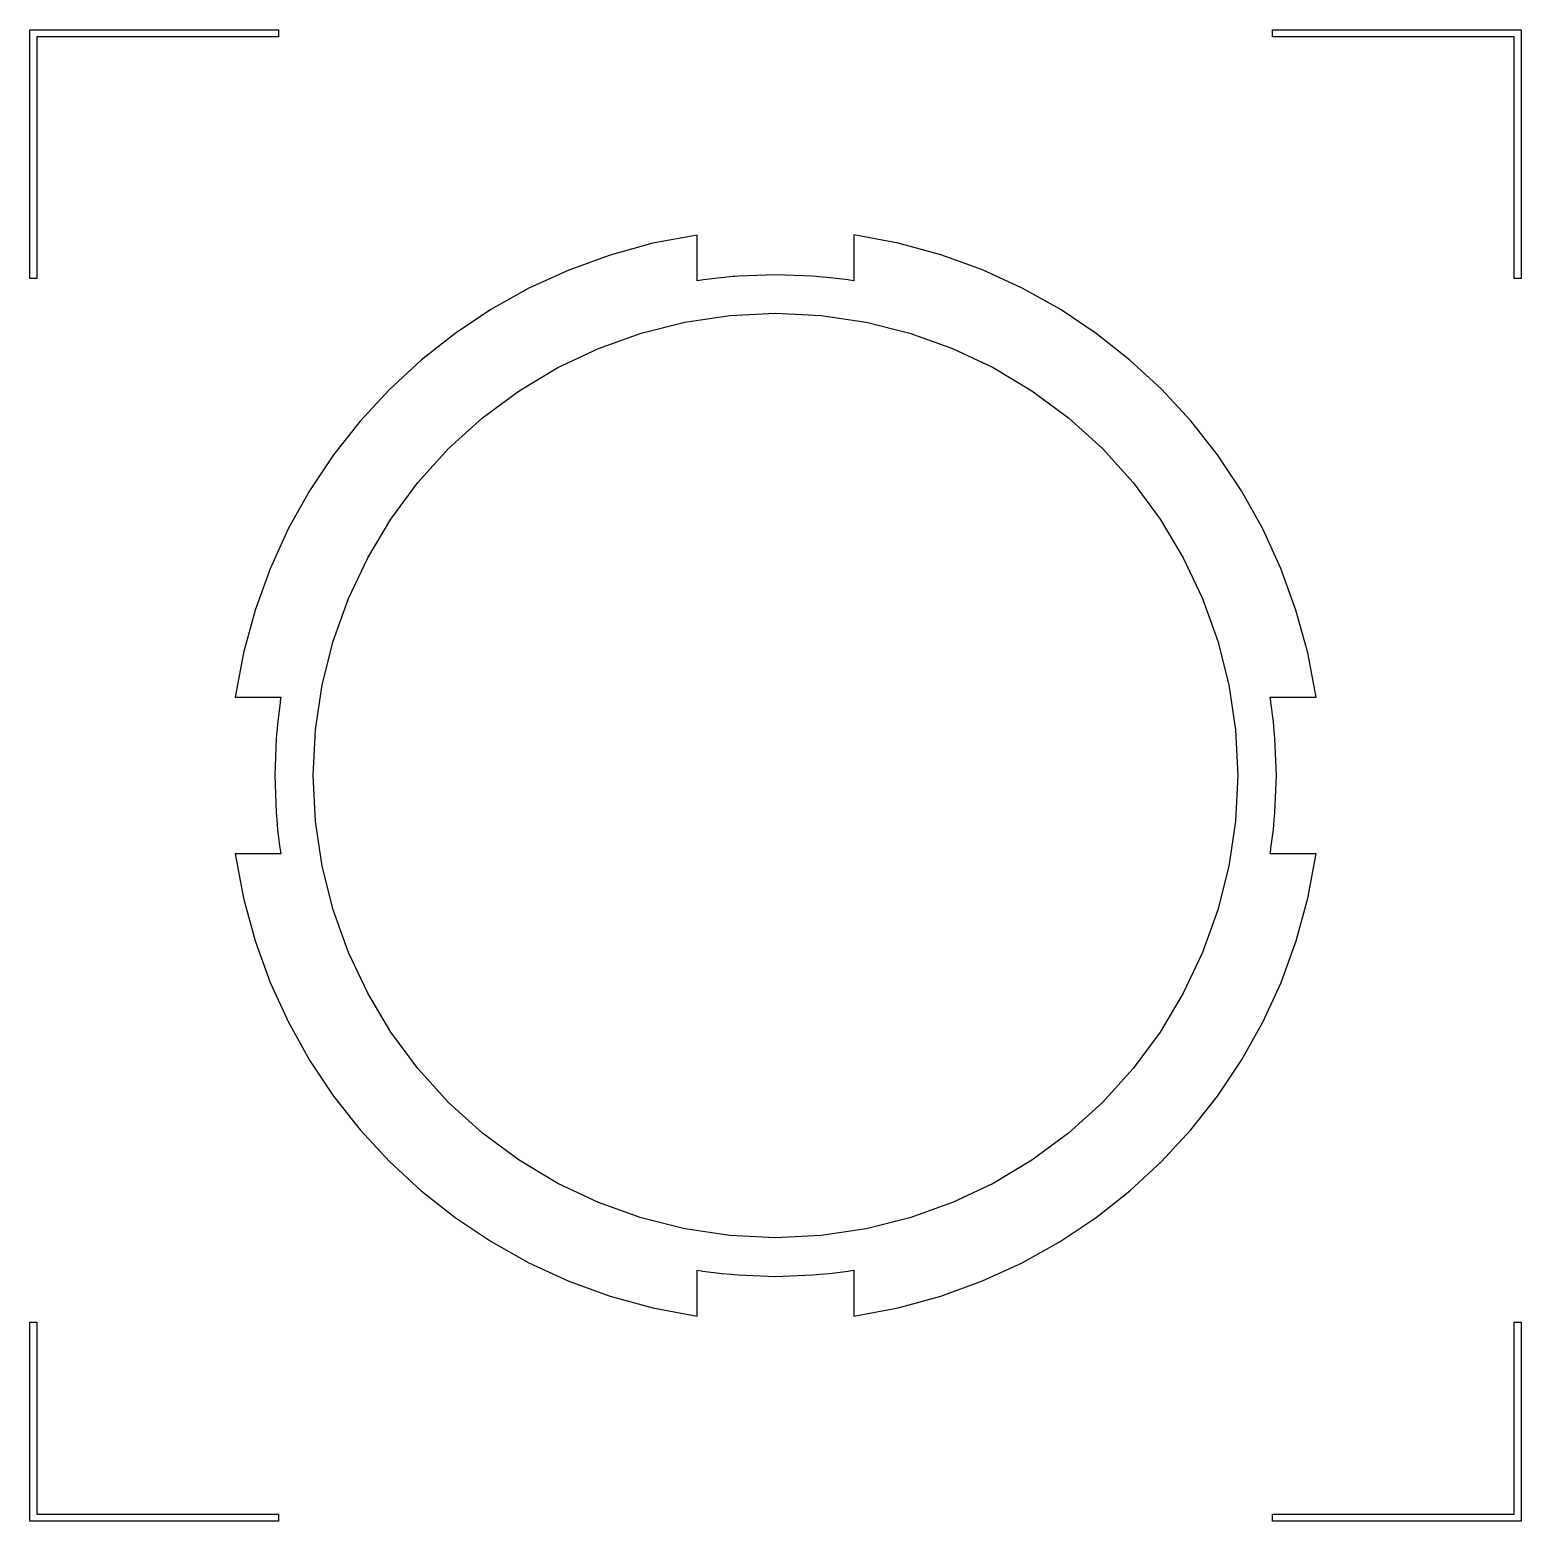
# Model space of a CAD drawing. Extents: x 0 to 6, y 0 to 6.
import ezdxf

# ---------------------------------------------------------------- set-up
doc = ezdxf.new("R2010")
doc.units = 0
doc.layers.add('Layer_1', color=7, linetype='CONTINUOUS')

msp = doc.modelspace()

# ---------------------------------------------------------------- linework, layer by layer
at = {"layer": 'Layer_1', "color": 7}
for points in [[(1.000015, 5.999999), (1.000015, 5.971613), (0.028332, 5.971613), (0.028332, 4.999984), (0, 4.999984), (0, 5.985778), (0, 5.999999), (1.000015, 5.999999), (1.000015, 5.999999)], [(5.999999, 5.999999), (5.999999, 4.999984), (5.971667, 4.999984), (5.971667, 5.971613), (4.999984, 5.971613), (4.999984, 5.999999), (5.999999, 5.999999), (5.999999, 5.999999)], [(0.028332, 0.799979), (0.028332, 0.028332), (1.000015, 0.028332), (1.000015, 0), (0, 0), (0, 0.799979), (0.028332, 0.799979), (0.028332, 0.799979)], [(5.999999, 0.799979), (5.999999, 0), (4.999984, 0), (4.999984, 0.028332), (5.971667, 0.028332), (5.971667, 0.799979), (5.999999, 0.799979), (5.999999, 0.799979)]]:
    msp.add_lwpolyline(points, close=True, dxfattribs=at)
for points in [[(3.315145, 5.17517), (3.315145, 4.990403), (3.298002, 4.992884), (3.292159, 4.9936), (3.219675, 5.002751), (3.173924, 5.006885), (3.165159, 5.007712), (3.165159, 5.007599), (3.149064, 5.008812), (3.000181, 5.014876), (2.851242, 5.008812), (2.835147, 5.007599), (2.835147, 5.007712), (2.828753, 5.007105), (2.781459, 5.002805), (2.781176, 5.002805), (2.780736, 5.002749), (2.780454, 5.002749), (2.780014, 5.002692), (2.779573, 5.002636), (2.709239, 4.993761), (2.702293, 4.992881), (2.684985, 4.990236), (2.684985, 5.174508), (2.506986, 5.141075), (2.334427, 5.093806), (2.167909, 5.033299), (2.008031, 4.960155), (1.855392, 4.874972), (1.710592, 4.778351), (1.574231, 4.670891), (1.446907, 4.553192), (1.329221, 4.425852), (1.221772, 4.289473), (1.125159, 4.144653), (1.039983, 3.991992), (0.966841, 3.832089), (0.906335, 3.665544), (0.859063, 3.492957), (0.825626, 3.314928), (1.009787, 3.314928), (1.007252, 3.297785), (1.006592, 3.291942), (0.997276, 3.218245), (0.993418, 3.176077), (0.992424, 3.164942), (0.991267, 3.148847), (0.985204, 2.999963), (0.991322, 2.85108), (0.992479, 2.834985), (0.992197, 2.834985), (0.993244, 2.823464), (0.997103, 2.782068), (1.006418, 2.70804), (1.006418, 2.707983), (1.007079, 2.702085), (1.009613, 2.684942), (0.826224, 2.684942), (0.859612, 2.506909), (0.906835, 2.334314), (0.967293, 2.167758), (1.040387, 2.007839), (1.125518, 1.855158), (1.222087, 1.710315), (1.329494, 1.573908), (1.44714, 1.446539), (1.574425, 1.328805), (1.710751, 1.221308), (1.855518, 1.124647), (2.008127, 1.039422), (2.167979, 0.966231), (2.334474, 0.905676), (2.507012, 0.858355), (2.684996, 0.824869), (2.684996, 0.992218), (2.684996, 1.009581), (2.685222, 1.009581), (2.70242, 1.0071), (2.708208, 1.006383), (2.783724, 0.996847), (2.822364, 0.99332), (2.835208, 0.992163), (2.835208, 0.992332), (2.851303, 0.991175), (3.000241, 0.985001), (3.149124, 0.99112), (3.16522, 0.992277), (3.16522, 0.992164), (3.177898, 0.993321), (3.216759, 0.996849), (3.29222, 1.006385), (3.297842, 1.007102), (3.314985, 1.009582), (3.314985, 0.825311), (3.493049, 0.858687), (3.665673, 0.90591), (3.832257, 0.966379), (3.992201, 1.039495), (4.144906, 1.124657), (4.28977, 1.221267), (4.426193, 1.328723), (4.553577, 1.446426), (4.671319, 1.573777), (4.778821, 1.710174), (4.875483, 1.855018), (4.960703, 2.007709), (5.033882, 2.167648), (5.09442, 2.334233), (5.141716, 2.506866), (5.175172, 2.684946), (4.990184, 2.684946), (4.992938, 2.70231), (4.993488, 2.70694), (4.993488, 2.70727), (4.993488, 2.707383), (5.003079, 2.78334), (5.003079, 2.783397), (5.006607, 2.822147), (5.006607, 2.822203), (5.007764, 2.834991), (5.008921, 2.851087), (5.01504, 2.99997), (5.008977, 3.148853), (5.007763, 3.164949), (5.006659, 3.177351), (5.006659, 3.177408), (5.003077, 3.216875), (4.99343, 3.293053), (4.99343, 3.293109), (4.992934, 3.297298), (4.989737, 3.314937), (4.989793, 3.314937), (5.174615, 3.314937), (5.141221, 3.493022), (5.093984, 3.665665), (5.033505, 3.832265), (4.960384, 3.992223), (4.875219, 4.144939), (4.778612, 4.289812), (4.671161, 4.426242), (4.553468, 4.55363), (4.426131, 4.671375), (4.28975, 4.778877), (4.144926, 4.875535), (3.992258, 4.960751), (3.832346, 5.033923), (3.66579, 5.094452), (3.49319, 5.141737), (3.315146, 5.175179), (3.315145, 5.17517)], [(3.000015, 4.86004), (3.183828, 4.850939), (3.364527, 4.823971), (3.540894, 4.77964), (3.711708, 4.718453), (3.87575, 4.640914), (4.031802, 4.547528), (4.178642, 4.438802), (4.315053, 4.315239), (4.438593, 4.178805), (4.5473, 4.031938), (4.640669, 3.875859), (4.718195, 3.711787), (4.779372, 3.540941), (4.823695, 3.364543), (4.85066, 3.183811), (4.859761, 2.999965), (4.85066, 2.816118), (4.823695, 2.635386), (4.779372, 2.458988), (4.718195, 2.288143), (4.64067, 2.12407), (4.547301, 1.967991), (4.438593, 1.821124), (4.315053, 1.68469), (4.178642, 1.561127), (4.031802, 1.452401), (3.875751, 1.359015), (3.711708, 1.281476), (3.540894, 1.220289), (3.364527, 1.175958), (3.183828, 1.14899), (3.000015, 1.139888), (2.816203, 1.14899), (2.635504, 1.175958), (2.459137, 1.220289), (2.288323, 1.281476), (2.12428, 1.359015), (1.968229, 1.452401), (1.821388, 1.561127), (1.684978, 1.684689), (1.561438, 1.821124), (1.45273, 1.967991), (1.359361, 2.12407), (1.281836, 2.288142), (1.220658, 2.458988), (1.176335, 2.635386), (1.149371, 2.816118), (1.14027, 2.999965), (1.149371, 3.183811), (1.176335, 3.364543), (1.220659, 3.540941), (1.281836, 3.711787), (1.359361, 3.875859), (1.45273, 4.031938), (1.561438, 4.178805), (1.684978, 4.315239), (1.821389, 4.438802), (1.968229, 4.547528), (2.12428, 4.640914), (2.288323, 4.718453), (2.459137, 4.77964), (2.635504, 4.823971), (2.816203, 4.850939), (3.000015, 4.86004), (3.000015, 4.86004)]]:
    msp.add_lwpolyline(points, dxfattribs=at)

doc.saveas('drawing.dxf')
